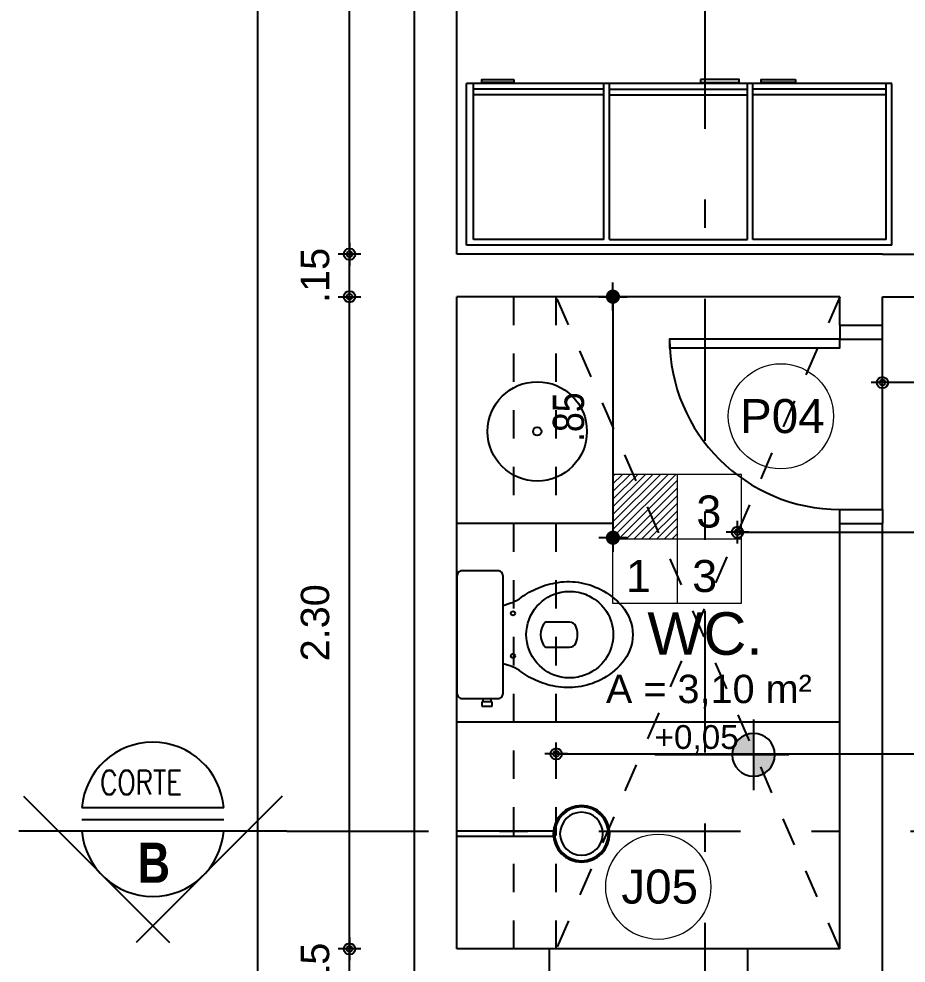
# Model space of a CAD drawing. Header units: millimetres. Extents: x 0 to 5100, y -1 to 1869.
# Drawn here: x 4687.918 to 4691.047, y 991.099 to 994.428 of the extents above; entities that cross this region are included whole.
import ezdxf
from ezdxf.enums import TextEntityAlignment as Align

# ---------------------------------------------------------------- set-up
doc = ezdxf.new("R2010")
doc.units = ezdxf.units.MM
doc.header["$LTSCALE"] = 20
doc.linetypes.add('DASHDOT', pattern=[1, 0.5, -0.25, 0, -0.25])
doc.linetypes.add('HIDDEN', pattern=[0.375, 0.25, -0.125])
for name, color, linetype in [('0-COTAS', 8, 'Continuous'), ('01', 4, 'Continuous'), ('02', 2, 'Continuous'), ('a-pem-m', 6, 'Continuous'), ('A-PEN-08', 8, 'Continuous'), ('A-PEN-B', 5, 'Continuous'), ('A-PEN-C', 4, 'Continuous'), ('A-PEN-G', 3, 'Continuous'), ('A-PEN-M', 6, 'Continuous'), ('A-PEN-R', 1, 'Continuous'), ('BANHEIRO', 6, 'Continuous'), ('Calçada', 1, 'Continuous'), ('COTA', 7, 'Continuous'), ('COTAS', 7, 'Continuous'), ('COZINHA', 6, 'Continuous'), ('JANELAS_EXTERNO', 3, 'Continuous'), ('L-Texto', 30, 'Continuous'), ('NIVEIS', 1, 'Continuous'), ('PAREDE2.5', 5, 'Continuous'), ('portas', 4, 'Continuous')]:
    doc.layers.add(name, color=color, linetype=linetype)
doc.layers.add('BLOCOS', color=4, linetype='Continuous', lineweight=9)
doc.layers.add('ESPC', color=3, linetype='Continuous', lineweight=18)
doc.styles.add('CARIMBO_DADOS', font='arial.ttf', dxfattribs={"height": 0.1})
doc.styles.add('F2', font='ARIALN.TTF')
doc.styles.add('REG60', font='romans.shx', dxfattribs={"width": 0.8, "height": 0.15})
doc.styles.add('REGUA80', font='arial.ttf', dxfattribs={"height": 1})
doc.styles.add('SANSSERIF2', font='sanssb__.ttf', dxfattribs={"width": 0.8})
doc.styles.get("Standard").update_dxf_attribs({"font": 'arial.ttf'})
doc.styles.add('T20', font='PORT2', dxfattribs={"height": 0.2})
doc.styles.add('TEXT', font='arial.ttf')
doc.dimstyles.new('ARQUITETURA', dxfattribs={"dimtxt": 0.11, "dimasz": 0.05, "dimexe": 0.1, "dimexo": 0, "dimgap": 0.1, "dimtad": 1, "dimzin": 5, "dimdsep": 46, "dimtxsty": 'F2', "dimblk": 'COTA', "dimcen": 0, "dimse1": 1, "dimse2": 1, "dimadec": 0, "dimazin": 0, "dimtfac": 2, "dimtix": 1, "dimtmove": 2, "dimatfit": 3, "dimldrblk": 'COTA', "dimfxl": 1, "dimtolj": 1, "dimtzin": 5, "dimarcsym": 0})
doc.dimstyles.get("Standard").update_dxf_attribs({"dimtxt": 0.18, "dimasz": 0.18, "dimexe": 0.18, "dimexo": 0.0625, "dimgap": 0.09, "dimtad": 0, "dimtih": 1, "dimtoh": 1, "dimdec": 4, "dimzin": 0, "dimdsep": 46, "dimtxsty": 'Standard', "dimcen": 0.09, "dimadec": 0, "dimazin": 0, "dimtfac": 1, "dimtdec": 4, "dimtofl": 0, "dimtmove": 0, "dimatfit": 3, "dimfxl": 1, "dimtolj": 1, "dimtzin": 0, "dimarcsym": 0})

# ---------------------------------------------------------------- blocks, each defined once
blk = doc.blocks.new('Armário3p_150')
at = {"layer": '01'}
for p, q in [((-0.7301, -0.02), (-0.26, -0.02)), ((-0.7301, -0.02), (-0.7301, -0.57)), ((-0.26, -0.02), (-0.26, -0.57)), ((0.2455, -0.02), (-0.241, -0.02)), ((-0.241, -0.02), (-0.241, -0.57)), ((0.2455, -0.02), (0.2455, -0.57)), ((0.2654, -0.02), (0.7256, -0.02)), ((0.2654, -0.02), (0.2654, -0.57)), ((0.7256, -0.02), (0.7256, -0.57)), ((-0.7301, -0.53), (-0.26, -0.53)), ((0.2455, -0.53), (-0.241, -0.53)), ((0.2654, -0.53), (0.7256, -0.53)), ((-0.7301, -0.55), (-0.26, -0.55)), ((0.2455, -0.55), (-0.241, -0.55)), ((0.2654, -0.55), (0.7256, -0.55))]:
    blk.add_line(p, q, dxfattribs=at)
at = {"layer": '02'}
for p, q in [((-0.75, 0), (0.75, 0)), ((0.75, 0), (0.75, -0.57)), ((-0.75, 0), (-0.75, -0.57)), ((-0.75, -0.57), (0.75, -0.57))]:
    blk.add_line(p, q, dxfattribs=at)
for points in [[(-0.4097, -0.5833), (-0.4097, -0.5733), (-0.2897, -0.5733), (-0.2897, -0.5833)], [(-0.0749, -0.5833), (-0.0749, -0.5733), (-0.2113, -0.5733), (-0.2113, -0.5833)], [(0.5825, -0.5833), (0.5825, -0.5733), (0.6959, -0.5733), (0.6959, -0.5833)]]:
    blk.add_lwpolyline(points, close=True, dxfattribs=at)
blk = doc.blocks.new('Bacia01cx')
at = {"layer": 'a-pem-m'}
for p, q in [((0.091, -0.225), (0.091, -0.2365)), ((0.121, -0.2365), (0.121, -0.225)), ((0.124, -0.2365), (0.088, -0.2365)), ((0.088, -0.2365), (0.088, -0.2525)), ((0.088, -0.2525), (0.106, -0.2525)), ((0.106, -0.2525), (0.124, -0.2525)), ((0.124, -0.2525), (0.124, -0.2365))]:
    blk.add_line(p, q, dxfattribs=at)
for points in [[(0, 0), (0, -0.207, 0.418036), (0.018, -0.225), (0.1435, -0.225, 0.424217), (0.1625, -0.207), (0.1625, 0.2066, 0.430132), (0.1435, 0.225), (0.121, 0.225), (0.091, 0.225), (0.018, 0.225, 0.418036), (0, 0.207)], [(0.2445, 0, -0.18052), (0.282, 0.1, -0.167158), (0.367, 0.1495, -0.1), (0.427, 0.1495, -0.096291), (0.477, 0.13, -0.13332), (0.527, 0.081, -0.150886), (0.5505, 0, -0.150886), (0.527, -0.081, -0.13332), (0.477, -0.13, -0.096291), (0.427, -0.1495, -0.1), (0.367, -0.1495, -0.167158), (0.282, -0.1, -0.18052)], [(0.419, 0.03, 0.276984), (0.397, 0.0445), (0.312, 0.0445, 0.393258), (0.312, -0.0445), (0.397, -0.0445, 0.276984), (0.419, -0.03, 0.2)]]:
    blk.add_lwpolyline(points, format="xyb", close=True, dxfattribs=at)
blk.add_lwpolyline([(0.1625, 0.1028), (0.187, 0.1105, 0.060779), (0.22, 0.1265, -0.06199), (0.277, 0.1605, -0.067868), (0.347, 0.1825, -0.08648), (0.427, 0.1845, -0.085166), (0.507, 0.159, -0.098298), (0.582, 0.1, -0.182004), (0.62, 0, -0.182004), (0.582, -0.1, -0.098298), (0.507, -0.159, -0.085166), (0.427, -0.1845, -0.08648), (0.347, -0.1825, -0.067868), (0.277, -0.1605, -0.06199), (0.22, -0.1265, 0.060779), (0.187, -0.1105), (0.1625, -0.1028)], format="xyb", dxfattribs=at)
for centre in [(0.1977, 0.075), (0.1977, -0.075)]:
    blk.add_circle(centre, 0.0075, dxfattribs=at)
blk = doc.blocks.new('Chuveiro01')
at = {"layer": '01'}
for p, q in [((0.01, 0), (-0.01, 0)), ((-0.01, 0), (-0.01, -0.3396)), ((0.01, -0.3396), (0.01, 0))]:
    blk.add_line(p, q, dxfattribs=at)
for radius in [0.1, 0.095, 0.0758]:
    blk.add_circle((0, -0.4391), radius, dxfattribs=at)
blk = doc.blocks.new('CIRCULOS')
at = {"layer": 'COTAS'}
for p, q in [((0, 4), (0, -4)), ((-4, 0), (4, 0))]:
    blk.add_line(p, q, dxfattribs=at)
for radius in [2, 1]:
    blk.add_circle((0, 0), radius, dxfattribs=at)
blk = doc.blocks.new('*D151')
at = {"layer": 'PAREDE2.5', "color": 8, "lineweight": -2, "ltscale": 0.05}
for p, q in [((4689.0843, 991.1586), (4689.0843, 991.1686)), ((4689.0843, 990.9986), (4689.0843, 991.1486)), ((4689.0843, 990.9886), (4689.0843, 990.9786))]:
    blk.add_line(p, q, dxfattribs=at)
at = {"layer": 'PAREDE2.5', "color": 8, "lineweight": -2, "ltscale": 0.05, "xscale": 0.01, "yscale": 0.01, "zscale": 0.01}
for p, rotation in [((4689.0843, 991.1486), 270), ((4689.0843, 990.9986), 90)]:
    blk.add_blockref('CIRCULOS', p, dxfattribs=dict(at, rotation=rotation))
at = {"layer": 'PAREDE2.5', "color": 230, "ltscale": 0.05, "insert": (4688.9632, 991.0736), "char_height": 0.1, "attachment_point": 5, "rotation": 90, "style": 'CARIMBO_DADOS'}
blk.add_mtext('\\A1;.15', dxfattribs=at)
blk = doc.blocks.new('*D152')
at = {"layer": 'PAREDE2.5', "color": 8, "lineweight": -2, "ltscale": 0.05}
blk.add_line((4689.0843, 991.1586), (4689.0843, 993.4386), dxfattribs=at)
at = {"layer": 'PAREDE2.5', "color": 8, "lineweight": -2, "ltscale": 0.05, "xscale": 0.01, "yscale": 0.01, "zscale": 0.01}
for p, rotation in [((4689.0843, 993.4486), 90), ((4689.0843, 991.1486), 270)]:
    blk.add_blockref('CIRCULOS', p, dxfattribs=dict(at, rotation=rotation))
at = {"layer": 'PAREDE2.5', "color": 230, "ltscale": 0.05, "insert": (4688.9632, 992.2986), "char_height": 0.1, "attachment_point": 5, "rotation": 90, "style": 'CARIMBO_DADOS'}
blk.add_mtext('\\A1;2.30', dxfattribs=at)
blk = doc.blocks.new('*D153')
at = {"layer": 'PAREDE2.5', "color": 8, "lineweight": -2, "ltscale": 0.05}
for p, q in [((4689.0843, 993.6086), (4689.0843, 993.6186)), ((4689.0843, 993.4486), (4689.0843, 993.5986)), ((4689.0843, 993.4386), (4689.0843, 993.4286))]:
    blk.add_line(p, q, dxfattribs=at)
at = {"layer": 'PAREDE2.5', "color": 8, "lineweight": -2, "ltscale": 0.05, "xscale": 0.01, "yscale": 0.01, "zscale": 0.01}
for p, rotation in [((4689.0843, 993.5986), 270), ((4689.0843, 993.4486), 90)]:
    blk.add_blockref('CIRCULOS', p, dxfattribs=dict(at, rotation=rotation))
at = {"layer": 'PAREDE2.5', "color": 230, "ltscale": 0.05, "insert": (4688.9632, 993.5236), "char_height": 0.1, "attachment_point": 5, "rotation": 90, "style": 'CARIMBO_DADOS'}
blk.add_mtext('\\A1;.15', dxfattribs=at)
blk = doc.blocks.new('*D154')
at = {"layer": 'PAREDE2.5', "color": 8, "lineweight": -2, "ltscale": 0.05}
blk.add_line((4689.0843, 993.6086), (4689.0843, 996.4886), dxfattribs=at)
at = {"layer": 'PAREDE2.5', "color": 8, "lineweight": -2, "ltscale": 0.05, "xscale": 0.01, "yscale": 0.01, "zscale": 0.01}
for p, rotation in [((4689.0843, 996.4986), 90), ((4689.0843, 993.5986), 270)]:
    blk.add_blockref('CIRCULOS', p, dxfattribs=dict(at, rotation=rotation))
at = {"layer": 'PAREDE2.5', "color": 230, "ltscale": 0.05, "insert": (4688.9632, 995.0486), "char_height": 0.1, "attachment_point": 5, "rotation": 90, "style": 'CARIMBO_DADOS'}
blk.add_mtext('\\A1;2.90', dxfattribs=at)
blk = doc.blocks.new('*D131')
at = {"layer": 'PAREDE2.5', "color": 8, "lineweight": -2, "ltscale": 0.05}
blk.add_line((4688.7601, 999.6886), (4688.7601, 974.7086), dxfattribs=at)
at = {"layer": 'PAREDE2.5', "color": 8, "lineweight": -2, "ltscale": 0.05, "xscale": 0.01, "yscale": 0.01, "zscale": 0.01}
for p, rotation in [((4688.7601, 999.6986), 90), ((4688.7601, 974.6986), 270)]:
    blk.add_blockref('CIRCULOS', p, dxfattribs=dict(at, rotation=rotation))
at = {"layer": 'PAREDE2.5', "color": 230, "ltscale": 0.05, "insert": (4688.6391, 987.1986), "char_height": 0.1, "attachment_point": 5, "rotation": 90, "style": 'CARIMBO_DADOS'}
blk.add_mtext('\\A1;25.00', dxfattribs=at)
blk = doc.blocks.new('*D208')
at = {"layer": 'PAREDE2.5', "color": 8, "lineweight": -2, "ltscale": 0.05}
blk.add_line((4692.6531, 993.1456), (4690.9731, 993.1456), dxfattribs=at)
at = {"layer": 'PAREDE2.5', "color": 8, "lineweight": -2, "ltscale": 0.05, "xscale": 0.01, "yscale": 0.01, "zscale": 0.01, "rotation": 180}
blk.add_blockref('CIRCULOS', (4690.9631, 993.1456), dxfattribs=at)
at = {"layer": 'PAREDE2.5', "color": 8, "lineweight": -2, "ltscale": 0.05, "xscale": 0.01, "yscale": 0.01, "zscale": 0.01}
blk.add_blockref('CIRCULOS', (4692.6631, 993.1456), dxfattribs=at)
at = {"layer": 'PAREDE2.5', "color": 230, "ltscale": 0.05, "insert": (4691.8131, 993.2666), "char_height": 0.1, "attachment_point": 5, "style": 'CARIMBO_DADOS'}
blk.add_mtext('\\A1;1.70', dxfattribs=at)
blk = doc.blocks.new('cotas')
at = {"layer": 'L-Texto'}
h = blk.add_hatch(color=6, dxfattribs=at)
h.paths.add_polyline_path([(0.135, 0, 0.414214), (0, 0.135), (0, 0)])
h.paths.add_polyline_path([(0, 0), (-0.135, 0, 0.414214), (0, -0.135)])
for p, q in [((0, 0.2226), (0, -0.2226)), ((-0.2226, 0), (0.621, 0))]:
    blk.add_line(p, q, dxfattribs=at)
blk.add_circle((0, 0), 0.135, dxfattribs=at)
at = {"layer": 'L-Texto', "color": 6, "style": 'T20'}
blk.add_attdef('COTA', (0.1674, 0.0378), '', height=0.15, dxfattribs=at)
blk = doc.blocks.new('PPT')
at = {"layer": 'ESPC'}
h = blk.add_hatch(dxfattribs=at)
h.set_pattern_fill('ANSI31', color=230, scale=0.151434, style=0)
h.set_pattern_definition([(45, (-380.857991, -318.27081), (-0.01338497334, 0.01338497334), [])])
h.paths.add_polyline_path([(2177.9103, 421.0939), (2177.9103, 420.8668), (2178.1374, 420.8668), (2178.1374, 421.0939)])
at = {"layer": 'ESPC', "color": 230}
for p, q in [((2178.1374, 421.0939), (2178.1374, 420.6396)), ((2177.9103, 420.8668), (2178.3646, 420.8668))]:
    blk.add_line(p, q, dxfattribs=at)
blk.add_lwpolyline([(2177.9103, 420.6396), (2178.3646, 420.6396), (2178.3646, 421.0939), (2177.9103, 421.0939)], close=True, dxfattribs=at)
at = {"layer": 'ESPC', "color": 230, "style": 'CARIMBO_DADOS'}
for tag, p in [('7', (2178.2055, 420.9064)), ('4', (2177.9574, 420.6791)), ('1', (2178.191, 420.6792))]:
    blk.add_attdef(tag, p, '', height=0.15, dxfattribs=at)
blk = doc.blocks.new('COTA')
at = {"layer": 'COTA'}
for p, q in [((0, 1), (0, -1)), ((-1, 0), (1, 0))]:
    blk.add_line(p, q, dxfattribs=at)
at = {"layer": 'COTA', "const_width": 0.5}
blk.add_lwpolyline([(-0.25, 0, 1), (0.25, 0, 1)], format="xyb", close=True, dxfattribs=at)
blk = doc.blocks.new('*D253')
at = {"color": 0, "lineweight": -2}
blk.add_line((4690.0131, 993.3986), (4690.0131, 992.6486), dxfattribs=at)
at = {"color": 0, "lineweight": -2, "xscale": 0.05, "yscale": 0.05, "zscale": 0.05}
for p, rotation in [((4690.0131, 993.4486), 90), ((4690.0131, 992.5986), 270)]:
    blk.add_blockref('COTA', p, dxfattribs=dict(at, rotation=rotation))
at = {"color": 0, "insert": (4689.8569, 993.0236), "char_height": 0.11, "attachment_point": 5, "rotation": 90, "style": 'F2'}
blk.add_mtext('\\A1;.85', dxfattribs=at)

msp = doc.modelspace()

# ---------------------------------------------------------------- linework, layer by layer
at = {"layer": 'A-PEN-08', "linetype": 'HIDDEN', "ltscale": 0.001}
for p, q in [((4689.6631, 991.1486), (4689.6631, 993.4486)), ((4689.8131, 991.1486), (4689.8131, 993.4486)), ((4690.8131, 991.1486), (4689.8131, 993.4486)), ((4690.8131, 993.4486), (4689.8131, 991.1486))]:
    msp.add_line(p, q, dxfattribs=at)
at = {"layer": 'A-PEN-B', "ltscale": 0.05}
for p, q in [((4687.9342, 991.6869), (4688.4494, 991.1717)), ((4688.847, 991.6869), (4688.3318, 991.1717)), ((4688.8628, 991.5638), (4687.9184, 991.5638))]:
    msp.add_line(p, q, dxfattribs=at)
at = {"layer": 'A-PEN-C', "ltscale": 0.05}
for p, q in [((4690.9631, 992.6986), (4690.9631, 993.2986)), ((4690.8131, 991.9486), (4689.4631, 991.9486))]:
    msp.add_line(p, q, dxfattribs=at)
at = {"layer": 'A-PEN-G', "ltscale": 0.05}
for p, q in [((4688.1406, 991.6474), (4688.6406, 991.6474)), ((4688.1406, 991.6056), (4688.6406, 991.6056))]:
    msp.add_line(p, q, dxfattribs=at)
for centre, radius, start, end in [((4690.8131, 993.2986), 0.6, 180, 270), ((4688.3906, 991.6265), 0.2509, 4.7802, 175.2198), ((4688.3906, 991.5847), 0.2509, 184.7802, 355.2198)]:
    msp.add_arc(centre, radius, start, end, dxfattribs=at)
at = {"layer": 'A-PEN-M', "ltscale": 0.05}
for p, q in [((4690.0131, 993.4486), (4690.0131, 992.5986)), ((4690.0131, 992.6486), (4689.4631, 992.6486))]:
    msp.add_line(p, q, dxfattribs=at)
for radius in [0.175, 0.015]:
    msp.add_circle((4689.7463, 992.9736), radius, dxfattribs=at)
at = {"layer": 'A-PEN-R', "linetype": 'DASHDOT', "ltscale": 0.05}
for p, q in [((4690.338, 972.0408), (4690.338, 999.9393)), ((4688.8628, 991.5638), (4696.8484, 991.5638))]:
    msp.add_line(p, q, dxfattribs=at)
at = {"layer": 'BLOCOS'}
for centre in [(4690.6053, 993.0269), (4690.173, 991.3678)]:
    msp.add_circle(centre, 0.1854, dxfattribs=at)
at = {"layer": 'JANELAS_EXTERNO', "ltscale": 0.05}
msp.add_line((4690.4881, 991.1486), (4689.7881, 991.1486), dxfattribs=at)
at = {"layer": 'PAREDE2.5', "ltscale": 0.05}
for p, q in [((4689.3131, 974.6986), (4689.3131, 999.6986)), ((4689.4631, 993.5986), (4689.4631, 996.4986)), ((4690.9631, 993.5986), (4689.4631, 993.5986)), ((4690.9631, 993.5986), (4691.5631, 993.5986)), ((4690.8131, 993.4486), (4689.4631, 993.4486)), ((4689.4631, 991.1486), (4689.4631, 993.4486)), ((4690.8131, 993.3486), (4690.8131, 993.4486)), ((4690.9631, 993.4486), (4691.5631, 993.4486)), ((4690.9631, 993.3486), (4690.9631, 993.4486)), ((4690.8131, 993.3486), (4690.9631, 993.3486)), ((4690.8131, 991.1486), (4690.8131, 992.6486)), ((4690.8131, 992.6486), (4690.9631, 992.6486)), ((4690.9631, 991.1486), (4690.9631, 992.6486)), ((4689.7881, 991.1486), (4689.4631, 991.1486)), ((4689.7881, 991.1486), (4689.7881, 990.9986)), ((4690.8131, 991.1486), (4690.4381, 991.1486)), ((4690.8131, 991.1486), (4690.4881, 991.1486)), ((4690.4881, 991.1486), (4690.4881, 990.9986)), ((4690.9631, 990.9986), (4690.9631, 991.1486))]:
    msp.add_line(p, q, dxfattribs=at)
at = {"layer": 'portas', "ltscale": 0.05}
for points in [[(4690.8131, 993.3486), (4690.8131, 993.2986), (4690.9631, 993.2986), (4690.9631, 993.3486)], [(4690.8131, 992.6486), (4690.8131, 992.6986), (4690.9631, 992.6986), (4690.9631, 992.6486)]]:
    msp.add_lwpolyline(points, dxfattribs=at)
msp.add_lwpolyline([(4690.8131, 993.2986), (4690.2131, 993.2986), (4690.2131, 993.2686), (4690.8131, 993.2686)], close=True, dxfattribs=at)

# ---------------------------------------------------------------- block references
at = {"layer": '0-COTAS', "color": 6}
ref = msp.add_blockref('PPT', (2512.1017, 571.7281), dxfattribs=at)
ref.add_attrib('7', '3', (4690.3072, 992.6345), dxfattribs={"layer": 'ESPC', "color": 230, "height": 0.113, "style": 'CARIMBO_DADOS'})
ref.add_attrib('1', '3', (4690.2927, 992.4072), dxfattribs={"layer": 'ESPC', "color": 230, "height": 0.113, "style": 'CARIMBO_DADOS'})
ref.add_attrib('4', '1', (4690.059, 992.4071), dxfattribs={"layer": 'ESPC', "color": 230, "height": 0.113, "style": 'CARIMBO_DADOS'})
at = {"layer": 'BANHEIRO'}
msp.add_blockref('Bacia01cx', (4689.4631, 992.2569), dxfattribs=at)
at = {"layer": 'BANHEIRO', "xscale": -1, "rotation": 90}
msp.add_blockref('Chuveiro01', (4689.4631, 991.5546), dxfattribs=at)
at = {"layer": 'COZINHA', "rotation": 180}
msp.add_blockref('Armário3p_150', (4690.2466, 993.6308), dxfattribs=at)
at = {"layer": 'NIVEIS', "color": 1}
ref = msp.add_blockref('cotas', (4691.1989, 994.523), dxfattribs=dict(at, xscale=-0.5599999999994552, yscale=0.5599999999995505, zscale=0.5599999999999999))
ref.add_attrib('COTA', '+0,07', (4690.8498, 994.5437), dxfattribs={"color": 1, "height": 0.084, "style": 'TEXT'})
ref = msp.add_blockref('cotas', (4690.5088, 991.8331), dxfattribs=dict(at, xscale=-0.5599999999994552, yscale=0.5599999999995505, zscale=0.5599999999999999))
ref.add_attrib('COTA', '+0,05', (4690.1597, 991.8538), dxfattribs={"color": 1, "height": 0.084, "style": 'TEXT'})

# ---------------------------------------------------------------- texts
at = {"color": 230, "attachment_point": 5, "style": 'CARIMBO_DADOS'}
for s, insert, char_height in [('WC.', (4690.338, 992.2597), 0.15), ('A = 3,10 m²', (4690.3513, 992.0561), 0.1)]:
    msp.add_mtext(s, dxfattribs=dict(at, insert=insert, char_height=char_height))
at = {"layer": 'A-PEN-M', "ltscale": 0.05, "width": 0.8}
for s, height, style, p in [('CORTE', 0.08509, 'REG60', (4688.2048, 991.693)), ('B', 0.1418, 'SANSSERIF2', (4688.337, 991.3817))]:
    msp.add_text(s, height=height, dxfattribs=dict(at, style=style)).set_placement(p)
at = {"layer": 'BLOCOS', "style": 'REGUA80'}
for s, p in [('P04', (4690.6103, 992.9676)), ('J05', (4690.178, 991.3085))]:
    msp.add_text(s, height=0.12, dxfattribs=at).set_placement(p, align=Align.CENTER)

# ---------------------------------------------------------------- dimensions: what is measured, and where the dimension line sits
at = {"color": 240}
dim = msp.add_linear_dim(base=(4690.0131, 992.5986), p1=(4690.0131, 993.4486), p2=(4690.0131, 992.5986), angle=90, dimstyle='ARQUITETURA', override={"dimfxl": 0.5, "dimfxlon": 1}, dxfattribs=at)
dim.commit()
dim.dimension.update_dxf_attribs({"geometry": '*D253', "text_midpoint": (4689.8569, 993.0236)})
at = {"layer": 'PAREDE2.5', "ltscale": 0.05}
for base, p1, p2, picture, middle in [((4688.7601, 974.6986), (4689.3131, 999.6986), (4689.3131, 974.6986), '*D131', (4688.6391, 987.1986)), ((4689.0843, 996.4986), (4689.4631, 993.5986), (4689.4631, 996.4986), '*D154', (4688.9632, 995.0486)), ((4689.0843, 993.5986), (4689.4631, 993.4486), (4689.4631, 993.5986), '*D153', (4688.9632, 993.5236)), ((4689.0843, 993.4486), (4689.4631, 991.1486), (4689.4631, 993.4486), '*D152', (4688.9632, 992.2986)), ((4689.0843, 991.1486), (4689.4631, 990.9986), (4689.4631, 991.1486), '*D151', (4688.9632, 991.0736))]:
    dim = msp.add_linear_dim(base=base, p1=p1, p2=p2, angle=90, dimstyle='Standard', override={"dimtxt": 0.1, "dimasz": 0.01, "dimexe": 0, "dimexo": 0, "dimgap": 0.07, "dimtad": 1, "dimtih": 0, "dimtoh": 0, "dimdec": 2, "dimzin": 5, "dimtxsty": 'CARIMBO_DADOS', "dimblk1": 'CIRCULOS', "dimblk2": 'CIRCULOS', "dimsah": 1, "dimcen": 0, "dimse1": 1, "dimse2": 1, "dimclrd": 8, "dimclre": 8, "dimclrt": 230, "dimtfac": 100, "dimtdec": 2, "dimtix": 1, "dimtofl": 1, "dimtmove": 2, "dimldrblk": 'CIRCULOS', "dimtzin": 5}, dxfattribs=at)
    dim.commit()
    dim.dimension.update_dxf_attribs({"geometry": picture, "text_midpoint": middle})
dim = msp.add_linear_dim(base=(4690.9631, 993.1456), p1=(4692.6631, 993.5986), p2=(4690.9631, 993.3986), dimstyle='Standard', override={"dimtxt": 0.1, "dimasz": 0.01, "dimexe": 0, "dimexo": 0, "dimgap": 0.07, "dimtad": 1, "dimtih": 0, "dimtoh": 0, "dimdec": 2, "dimzin": 5, "dimtxsty": 'CARIMBO_DADOS', "dimblk1": 'CIRCULOS', "dimblk2": 'CIRCULOS', "dimsah": 1, "dimcen": 0, "dimse1": 1, "dimse2": 1, "dimclrd": 8, "dimclre": 8, "dimclrt": 230, "dimtfac": 100, "dimtdec": 2, "dimtix": 1, "dimtofl": 1, "dimtmove": 2, "dimldrblk": 'CIRCULOS', "dimtzin": 5}, dxfattribs=at)
dim.commit()
dim.dimension.update_dxf_attribs({"geometry": '*D208', "text_midpoint": (4691.8131, 993.2666)})

# ---------------------------------------------------------------- leaders
at = {"layer": 'Calçada', "ltscale": 0.05, "annotation_type": 0, "has_hookline": 1, "hookline_direction": 0, "text_width": 0.6958}
msp.add_leader([(4689.8131, 991.8362), (4691.0914, 991.8362)], dimstyle='Standard', override={"dimtxt": 0.1, "dimasz": 0.01, "dimexe": 0, "dimexo": 0, "dimgap": 0.07, "dimtad": 0, "dimtih": 0, "dimtoh": 0, "dimdec": 2, "dimzin": 5, "dimtxsty": 'CARIMBO_DADOS', "dimcen": 0, "dimse1": 1, "dimse2": 1, "dimclrd": 8, "dimclre": 8, "dimclrt": 230, "dimtfac": 100, "dimtdec": 2, "dimtix": 1, "dimtofl": 1, "dimtmove": 2, "dimldrblk": 'CIRCULOS', "dimtzin": 5}, dxfattribs=at)
at = {"layer": 'PAREDE2.5', "ltscale": 0.05, "annotation_type": 0, "has_hookline": 1, "hookline_direction": 0, "text_width": 0.6602}
msp.add_leader([(4690.4519, 992.6179), (4691.1104, 992.6179)], dimstyle='Standard', override={"dimtxt": 0.1, "dimasz": 0.01, "dimexe": 0, "dimexo": 0, "dimgap": 0.07, "dimtad": 0, "dimtih": 0, "dimtoh": 0, "dimdec": 2, "dimzin": 5, "dimtxsty": 'CARIMBO_DADOS', "dimcen": 0, "dimse1": 1, "dimse2": 1, "dimclrd": 8, "dimclre": 8, "dimclrt": 230, "dimtfac": 100, "dimtdec": 2, "dimtix": 1, "dimtofl": 1, "dimtmove": 2, "dimldrblk": 'CIRCULOS', "dimtzin": 5}, dxfattribs=at)

doc.saveas('drawing.dxf')
